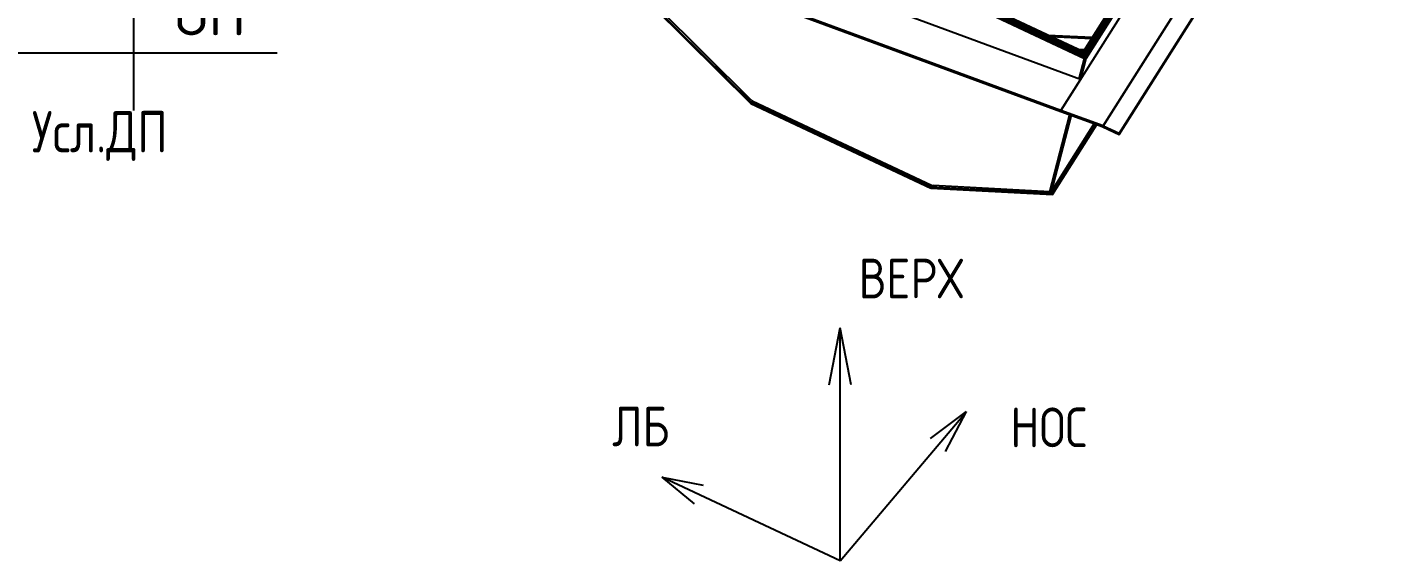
# Model space of a CAD drawing. Header units: millimetres. Extents: x 5443 to 24907, y -17798 to -7408.
# Drawn here: x 14149 to 15297, y -15452 to -14999 of the extents above; entities that cross this region are included whole.
import ezdxf
from ezdxf.enums import TextEntityAlignment as Align

# ---------------------------------------------------------------- set-up
doc = ezdxf.new("R2010")
doc.units = ezdxf.units.MM
doc.layers.add('pen_025', color=1, linetype='Continuous')
doc.layers.add('pen_035', color=1, linetype='Continuous')
doc.styles.add('3.5', font='txt.shx', dxfattribs={"height": 3.5})

msp = doc.modelspace()

# ---------------------------------------------------------------- linework, layer by layer
at = {"color": 0, "linetype": 'Continuous'}
for p, q in [((14239.5, -15070.1), (14239.5, -14122.1)), ((14360.8, -15021.5), (12778.6, -15021.5)), ((14829.1, -15302.6), (14838.4, -15254.4)), ((14838.4, -15451.9), (14838.4, -15254.4)), ((14847.8, -15302.6), (14838.4, -15254.4)), ((14838.4, -15451.9), (14945.4, -15325.1)), ((14914.8, -15348.2), (14945.4, -15325.1)), ((14927.8, -15359.2), (14945.4, -15325.1)), ((14838.4, -15451.9), (14687.2, -15381)), ((14687.2, -15381), (14722.1, -15387.6)), ((14687.2, -15381), (14714.6, -15403.6))]:
    msp.add_line(p, q, dxfattribs=at)
at = {"layer": 'pen_025', "color": 0, "linetype": 'Continuous'}
for p, q in [((15045, -15020.9), (15452.2, -14378)), ((15045.7, -15022.5), (15454, -14378)), ((15046.1, -15024.4), (15455.9, -14377.3)), ((14716.3, -14867), (15045.5, -15021.7)), ((14713.4, -14868.8), (15046.1, -15025.1)), ((15046.1, -15025.1), (14713.4, -14868.8)), ((15060, -15002.9), (15059.9, -15003.3)), ((15060, -15002.9), (15059.9, -15003.3)), ((15062, -15000), (15062.1, -14999.6)), ((15014.5, -15006.4), (15051.9, -15008.3)), ((15051.9, -15008.3), (15014.5, -15006.4)), ((15051.9, -15008.3), (15014.5, -15006.4)), ((15016.7, -15007.4), (15051.4, -15009.2)), ((15055.9, -15009.4), (15056, -15009.4)), ((15056.4, -15008.6), (15056.6, -15008.6)), ((15056.6, -15008.6), (15056.4, -15008.6)), ((15056.6, -15008.6), (15056.4, -15008.6)), ((15046.1, -15024.2), (15046.1, -15024.8))]:
    msp.add_line(p, q, dxfattribs=at)
for points in [[(15452.2, -14378, 0), (15451.7, -14377.3, 0), (15044.3, -15020.4, 0)], [(15454, -14378, 0), (15452.2, -14378, 0), (15045, -15020.9, 0)], [(15455.9, -14377.3, 0), (15454, -14378, 0), (15045.7, -15022.5, 0)], [(15456.9, -14376.3, 0), (15455.9, -14377.3, 0), (15046.1, -15024.4, 0)], [(15046.1, -15024.8, 0), (15046.2, -15024.7, 0), (15456.9, -14376.3, 0)], [(15046.1, -15023.6, 0), (15045.5, -15021.7, 0), (14716.3, -14867, 0), (14714.4, -14867.7, 0), (15046.1, -15023.6, 0)], [(15045.5, -15021.7, 0), (15044.7, -15020.5, 0), (14718.1, -14867.1, 0)], [(15044.7, -15020.5, 0), (15045.5, -15021.7, 0), (15046.1, -15023.6, 0), (15046.1, -15025.1, 0), (15046.1, -15023.6, 0), (14714.4, -14867.7, 0), (14713.9, -14868.2, 0)], [(15044.4, -15020.4, 0), (15044.8, -15020.2, 0), (15045.6, -15021.3, 0)], [(15045.6, -15021.3, 0), (15046.2, -15023.2, 0), (15046.2, -15024.7, 0), (15046.1, -15024.8, 0)]]:
    msp.add_polyline3d(points, dxfattribs=at)
at = {"layer": 'pen_035', "color": 0, "linetype": 'Continuous'}
for p, q in [((15061.4, -15083.3), (15506.4, -14380.7)), ((14682.5, -14943.6), (15025.5, -15070)), ((14680.1, -14981.6), (14762.9, -15063.4)), ((14763, -15061.4), (14683.3, -14982.6)), ((15039.2, -15018), (15045.6, -15018.3)), ((15045.6, -15025.9), (15041.1, -15043.3)), ((15046.1, -15025.1), (15045.6, -15025.9)), ((15050.1, -15018.6), (15050.2, -15018.6)), ((15042.2, -15043.7), (15025.5, -15070)), ((14763.8, -15062), (14762.9, -15063.4)), ((14762.9, -15063.4), (14915.3, -15135)), ((15016, -15139), (15033.1, -15073.6)), ((15033.1, -15073.6), (15016, -15139)), ((15033.1, -15073.6), (15016.1, -15138.5)), ((15034.2, -15074), (15017.2, -15139)), ((15025.5, -15070), (15025.5, -15070.8)), ((15053.8, -15081.2), (15017.2, -15139)), ((15055.3, -15081.8), (15018.2, -15140.4)), ((14915.3, -15135), (14916.2, -15133.6)), ((15016, -15139), (14917.1, -15133.8)), ((15016.3, -15138.6), (15016, -15139))]:
    msp.add_line(p, q, dxfattribs=at)
for points in [[(15061.4, -15083.2, 0), (15506.4, -14380.6, 0), (15470.5, -14367.4, 0), (15025.5, -15070, 0), (15061.4, -15083.2, 0), (15061.4, -15083.3, 0)], [(15453.9, -14393.7, 0), (15458.4, -14376.4, 0), (15046.7, -15026.4, 0), (15042.2, -15043.7, 0)], [(15045.6, -15025.9, 0), (15046.7, -15026.4, 0), (15458.4, -14376.4, 0), (15457.3, -14375.9, 0), (15045.6, -15025.9, 0)], [(15506.4, -14380.7, 0), (15506.4, -14380.6, 0), (15061.4, -15083.2, 0)], [(15061.4, -15083.3, 0), (15075, -15089.7, 0), (15520, -14387.1, 0)], [(15075, -15089.7, 0), (15074.8, -15090.4, 0), (15519.8, -14387.9, 0), (15520, -14387.1, 0), (15075, -15089.7, 0)], [(15041.1, -15043.3, 0), (15045.6, -15025.9, 0), (14712.9, -14869.6, 0), (14700.3, -14917.7, 0)], [(14712.9, -14869.6, 0), (15045.6, -15025.9, 0), (15046.1, -15025.1, 0), (14713.4, -14868.8, 0), (14712.9, -14869.6, 0)], [(15025.5, -15070, 0), (15025.5, -15070.8, 0), (15061.4, -15084, 0), (15061.4, -15083.2, 0), (15025.5, -15070, 0), (15042.2, -15043.7, 0), (14699.2, -14917.3, 0)], [(14665.5, -14937.3, 0), (14665.4, -14938.1, 0), (15025.5, -15070.8, 0), (15025.5, -15070, 0), (14665.5, -14937.3, 0)], [(14680.1, -14981.6, 0), (14679.4, -14982, 0), (14762.5, -15064.1, 0), (14763.2, -15063.7, 0), (14680.1, -14981.6, 0)], [(15042.2, -15043.7, 0), (15046.7, -15026.4, 0), (15045.6, -15025.9, 0), (15041.1, -15043.3, 0)], [(14763, -15061.4, 0), (14763.8, -15062, 0), (14764.2, -15062.3, 0), (14915.7, -15133.5, 0), (14916.1, -15133.6, 0), (14917.1, -15133.8, 0)], [(14762.9, -15063.4, 0), (14762.7, -15064.2, 0), (14915.1, -15135.8, 0), (14915.3, -15135, 0), (14762.9, -15063.4, 0)], [(15016.1, -15138.5, 0), (15017.2, -15139, 0), (15034.2, -15074, 0)], [(14915.3, -15135, 0), (15018.2, -15140.4, 0), (15055.3, -15081.8, 0)], [(15018.2, -15140.4, 0), (15018.5, -15141.4, 0), (15056.1, -15082.1, 0)], [(15061.4, -15083.3, 0), (15061.2, -15084, 0), (15074.8, -15090.4, 0), (15075, -15089.7, 0), (15061.4, -15083.3, 0)], [(14915, -15135, 0), (14915.4, -15135.9, 0), (15018.5, -15141.4, 0), (15018.2, -15140.4, 0), (14915, -15135, 0)], [(14915.2, -15135.5, 0), (14915.1, -15135.8, 0), (14915.3, -15135.6, 0)]]:
    msp.add_polyline3d(points, dxfattribs=at)

# ---------------------------------------------------------------- texts
at = {"color": 0, "style": '3.5'}
msp.add_text('ОП', height=35, dxfattribs=at).set_placement((14273.9, -15016.9), align=Align.BOTTOM_LEFT)
at = {"color": 0, "style": '3.5', "width": 0.8}
msp.add_text('Усл.ДП', height=35, dxfattribs=at).set_placement((14152.8, -15116.1), align=Align.BOTTOM_LEFT)
for s, p in [('ВЕРХ', (14854, -15229.3)), ('ЛБ', (14645.1, -15354.7)), ('НОС', (14982.6, -15355.5))]:
    msp.add_text(s, height=33.6, dxfattribs=at).set_placement(p)

doc.saveas('drawing.dxf')
